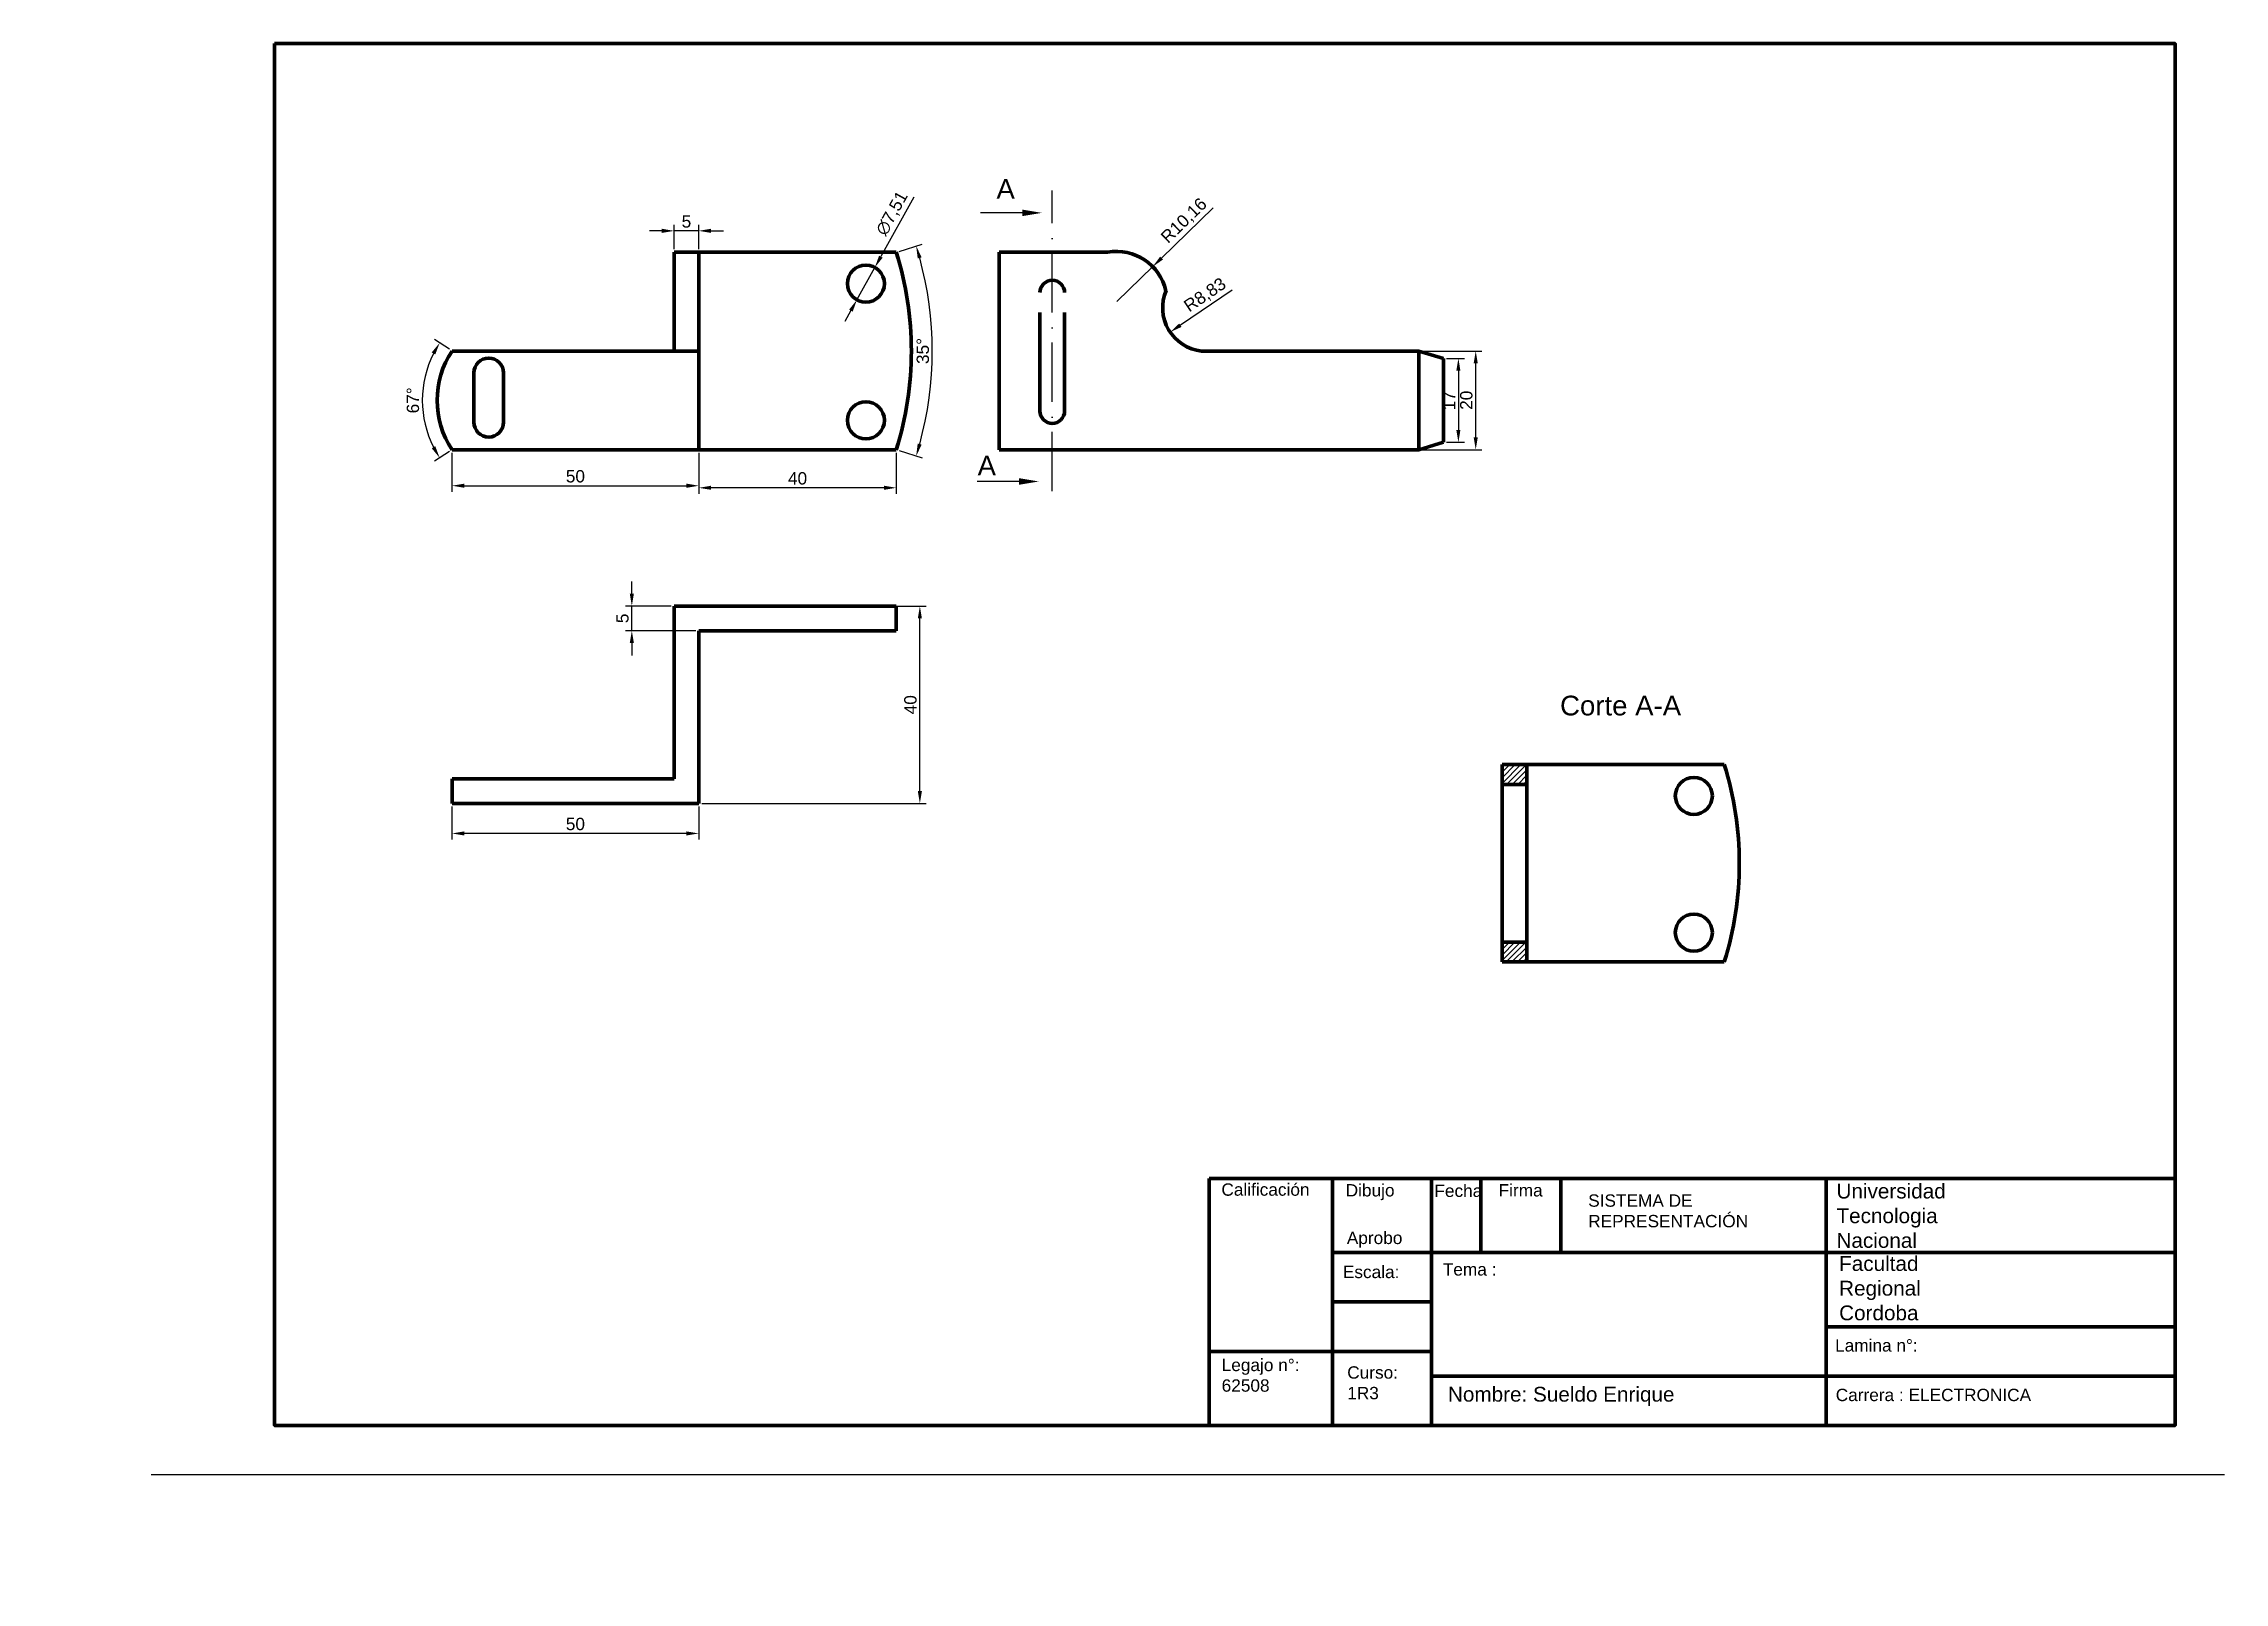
# Paper-space layout 'Presentación1' of a CAD drawing. Header units: millimetres. Extents: x -25 to 417, y -25 to 287.
import ezdxf

# ---------------------------------------------------------------- set-up
doc = ezdxf.new("R2010")
doc.units = ezdxf.units.MM
doc.linetypes.add('ACAD_ISO10W100', pattern=[18, 12, -3, 0, -3])
doc.layers.get('Defpoints').update_dxf_attribs({"linetype": 'ACAD_ISO10W100'})
doc.layers.add('contorno', color=7, linetype='Continuous', lineweight=80, plot=False)
doc.layers.add('corte', color=7, linetype='ACAD_ISO10W100', plot=False)
doc.layers.add('cotas', color=7, linetype='Continuous', plot=False)
doc.layers.add('sombreado', color=7, linetype='Continuous')
doc.styles.get("Standard").update_dxf_attribs({"font": 'arial.ttf'})
doc.dimstyles.new('ISO-25', dxfattribs={"dimtxt": 2.5, "dimasz": 2.5, "dimexe": 1.25, "dimexo": 0.625, "dimtad": 1, "dimtxsty": 'Standard', "dimcen": 2.5, "dimadec": 0, "dimazin": 0, "dimtfac": 1, "dimtmove": 0, "dimatfit": 3, "dimfxl": 1, "dimarcsym": 0})
pattern_1 = [(45, (53.7628, -13.55034), (-0.561266, 0.561266), [])]

# ---------------------------------------------------------------- blocks, each defined once
blk = doc.blocks.new('*D8')
at = {"layer": 'cotas', "color": 0, "linetype": 'ByBlock', "lineweight": -2}
for p, q in [((107.73, 203.9), (107.73, 195.56)), ((147.73, 203.9), (147.73, 195.56)), ((145.23, 196.81), (110.23, 196.81))]:
    blk.add_line(p, q, dxfattribs=at)
at = {"layer": 'cotas', "color": 0, "linetype": 'ByBlock', "lineweight": 80}
for points in [[(110.23, 197.23), (110.23, 196.4), (107.73, 196.81)], [(145.23, 197.23), (145.23, 196.4), (147.73, 196.81)]]:
    blk.add_solid(points, dxfattribs=at)
at = {"layer": 'Defpoints', "color": 0, "linetype": 'ByBlock', "lineweight": 80}
for p in [(107.73, 204.53), (147.73, 204.53), (107.73, 196.81)]:
    blk.add_point(p, dxfattribs=at)
at = {"layer": 'cotas', "color": 0, "linetype": 'ByBlock', "lineweight": 30, "insert": (127.73, 198.71), "char_height": 2.5, "attachment_point": 5}
blk.add_mtext('40', dxfattribs=at)
blk = doc.blocks.new('*D10')
at = {"layer": 'cotas', "color": 0, "linetype": 'ByBlock', "lineweight": -2}
for p, q in [((151.29, 255.68), (144.61, 243.65)), ((139.76, 234.9), (143.4, 241.47)), ((138.54, 232.72), (137.33, 230.53))]:
    blk.add_line(p, q, dxfattribs=at)
at = {"layer": 'cotas', "color": 0, "linetype": 'ByBlock', "lineweight": 80}
for points in [[(144.25, 243.85), (144.98, 243.45), (143.4, 241.47)], [(138.18, 232.92), (138.91, 232.51), (139.76, 234.9)]]:
    blk.add_solid(points, dxfattribs=at)
at = {"layer": 'Defpoints', "color": 0, "linetype": 'ByBlock', "lineweight": 80}
for p in [(143.4, 241.47), (139.76, 234.9)]:
    blk.add_point(p, dxfattribs=at)
at = {"layer": 'cotas', "color": 0, "linetype": 'ByBlock', "lineweight": 30, "insert": (146.97, 252.37), "char_height": 2.5, "attachment_point": 5, "rotation": 60.9543}
blk.add_mtext('∅7,51', dxfattribs=at)
blk = doc.blocks.new('*D11')
at = {"layer": 'cotas', "color": 0, "linetype": 'ByBlock', "lineweight": -2}
for p, q in [((57.73, 203.9), (57.73, 195.98)), ((107.73, 203.28), (107.73, 195.98)), ((60.23, 197.23), (105.23, 197.23))]:
    blk.add_line(p, q, dxfattribs=at)
at = {"layer": 'cotas', "color": 0, "linetype": 'ByBlock', "lineweight": 80}
for points in [[(60.23, 197.65), (60.23, 196.81), (57.73, 197.23)], [(105.23, 197.65), (105.23, 196.81), (107.73, 197.23)]]:
    blk.add_solid(points, dxfattribs=at)
at = {"layer": 'Defpoints', "color": 0, "linetype": 'ByBlock', "lineweight": 80}
for p in [(57.73, 204.53), (107.73, 203.9), (107.73, 197.23)]:
    blk.add_point(p, dxfattribs=at)
at = {"layer": 'cotas', "color": 0, "linetype": 'ByBlock', "lineweight": 30, "insert": (82.73, 199.13), "char_height": 2.5, "attachment_point": 5}
blk.add_mtext('50', dxfattribs=at)
blk = doc.blocks.new('*D12')
at = {"layer": 'cotas', "color": 0, "linetype": 'ByBlock', "lineweight": -2}
for p, q in [((100.23, 248.88), (97.73, 248.88)), ((102.73, 245.15), (102.73, 250.13)), ((107.73, 248.88), (102.73, 248.88)), ((107.73, 245.15), (107.73, 250.13)), ((110.23, 248.88), (112.73, 248.88))]:
    blk.add_line(p, q, dxfattribs=at)
at = {"layer": 'cotas', "color": 0, "linetype": 'ByBlock', "lineweight": 80}
for points in [[(100.23, 249.3), (100.23, 248.46), (102.73, 248.88)], [(110.23, 249.3), (110.23, 248.46), (107.73, 248.88)]]:
    blk.add_solid(points, dxfattribs=at)
at = {"layer": 'Defpoints', "color": 0, "linetype": 'ByBlock', "lineweight": 80}
for p in [(102.73, 248.88), (102.73, 244.53), (107.73, 244.53)]:
    blk.add_point(p, dxfattribs=at)
at = {"layer": 'cotas', "color": 0, "linetype": 'ByBlock', "lineweight": 30, "insert": (105.23, 250.77), "char_height": 2.5, "attachment_point": 5}
blk.add_mtext('5', dxfattribs=at)
blk = doc.blocks.new('*D15')
at = {"layer": 'cotas', "color": 0, "linetype": 'ByBlock', "lineweight": -2}
for p, q in [((57.73, 132.23), (57.73, 125.52)), ((107.73, 132.23), (107.73, 125.52)), ((105.23, 126.77), (60.23, 126.77))]:
    blk.add_line(p, q, dxfattribs=at)
at = {"layer": 'cotas', "color": 0, "linetype": 'ByBlock', "lineweight": 80}
for points in [[(60.23, 127.18), (60.23, 126.35), (57.73, 126.77)], [(105.23, 127.18), (105.23, 126.35), (107.73, 126.77)]]:
    blk.add_solid(points, dxfattribs=at)
at = {"layer": 'Defpoints', "color": 0, "linetype": 'ByBlock', "lineweight": 80}
for p in [(57.73, 132.85), (107.73, 132.85), (57.73, 126.77)]:
    blk.add_point(p, dxfattribs=at)
at = {"layer": 'cotas', "color": 0, "linetype": 'ByBlock', "lineweight": 30, "insert": (82.73, 128.67), "char_height": 2.5, "attachment_point": 5}
blk.add_mtext('50', dxfattribs=at)
blk = doc.blocks.new('*D19')
at = {"layer": 'cotas', "color": 0, "linetype": 'ByBlock', "lineweight": -2}
for p, q in [((148.33, 244.72), (152.97, 246.16)), ((148.33, 204.34), (152.97, 202.89))]:
    blk.add_line(p, q, dxfattribs=at)
blk.add_arc((83.76, 224.53), 71.26, 344.6496, 15.3504, dxfattribs=at)
at = {"layer": 'cotas', "color": 0, "linetype": 'ByBlock', "lineweight": 80}
for points in [[(152.08, 243.28), (152.88, 243.51), (151.77, 245.79)], [(152.88, 205.55), (152.08, 205.78), (151.77, 203.27)]]:
    blk.add_solid(points, dxfattribs=at)
at = {"layer": 'Defpoints', "color": 0, "linetype": 'ByBlock', "lineweight": 80}
for p in [(147.73, 244.53), (83.76, 224.53), (154.66, 217.34), (147.73, 204.53)]:
    blk.add_point(p, dxfattribs=at)
at = {"layer": 'cotas', "color": 0, "linetype": 'ByBlock', "lineweight": 35, "insert": (153.12, 224.53), "char_height": 2.5, "attachment_point": 5, "rotation": 90}
blk.add_mtext('35°', dxfattribs=at)
blk = doc.blocks.new('*D20')
at = {"layer": 'cotas', "color": 0, "linetype": 'ByBlock', "lineweight": -2}
for p, q in [((57.21, 224.87), (54.19, 226.88)), ((57.21, 204.18), (54.19, 202.18))]:
    blk.add_line(p, q, dxfattribs=at)
blk.add_arc((72.8, 214.53), 21.08, 153.2245, 206.7755, dxfattribs=at)
at = {"layer": 'cotas', "color": 0, "linetype": 'ByBlock', "lineweight": 80}
for points in [[(53.62, 224.24), (54.34, 223.82), (55.24, 226.19)], [(54.34, 205.24), (53.62, 204.82), (55.24, 202.87)]]:
    blk.add_solid(points, dxfattribs=at)
at = {"layer": 'Defpoints', "color": 0, "linetype": 'ByBlock', "lineweight": 80}
for p in [(57.73, 224.53), (52.12, 218.62), (72.8, 214.53), (57.73, 204.53)]:
    blk.add_point(p, dxfattribs=at)
at = {"layer": 'cotas', "color": 0, "linetype": 'ByBlock', "lineweight": 35, "insert": (49.82, 214.53), "char_height": 2.5, "attachment_point": 5, "rotation": 90}
blk.add_mtext('67°', dxfattribs=at)
blk = doc.blocks.new('*D21')
at = {"layer": 'cotas', "color": 0, "linetype": 'ByBlock', "lineweight": -2}
for p, q in [((254.21, 224.53), (266.37, 224.53)), ((265.12, 207.03), (265.12, 222.03)), ((254.21, 204.53), (266.37, 204.53))]:
    blk.add_line(p, q, dxfattribs=at)
at = {"layer": 'cotas', "color": 0, "linetype": 'ByBlock', "lineweight": 80}
for points in [[(264.7, 222.03), (265.54, 222.03), (265.12, 224.53)], [(264.7, 207.03), (265.54, 207.03), (265.12, 204.53)]]:
    blk.add_solid(points, dxfattribs=at)
at = {"layer": 'Defpoints', "color": 0, "linetype": 'ByBlock', "lineweight": 80}
for p in [(253.59, 224.53), (265.12, 224.53), (253.59, 204.53)]:
    blk.add_point(p, dxfattribs=at)
at = {"layer": 'cotas', "color": 0, "linetype": 'ByBlock', "lineweight": 30, "insert": (263.22, 214.55), "char_height": 2.5, "attachment_point": 5, "rotation": 90}
blk.add_mtext('20', dxfattribs=at)
blk = doc.blocks.new('*D22')
at = {"layer": 'cotas', "color": 0, "linetype": 'ByBlock', "lineweight": -2}
for p, q in [((108.36, 172.85), (153.76, 172.85)), ((152.51, 135.35), (152.51, 170.35)), ((108.36, 132.85), (153.76, 132.85))]:
    blk.add_line(p, q, dxfattribs=at)
at = {"layer": 'cotas', "color": 0, "linetype": 'ByBlock', "lineweight": 80}
for points in [[(152.1, 170.35), (152.93, 170.35), (152.51, 172.85)], [(152.1, 135.35), (152.93, 135.35), (152.51, 132.85)]]:
    blk.add_solid(points, dxfattribs=at)
at = {"layer": 'Defpoints', "color": 0, "linetype": 'ByBlock', "lineweight": 80}
for p in [(107.73, 172.85), (152.51, 172.85), (107.73, 132.85)]:
    blk.add_point(p, dxfattribs=at)
at = {"layer": 'cotas', "color": 0, "linetype": 'ByBlock', "lineweight": 35, "insert": (150.61, 152.85), "char_height": 2.5, "attachment_point": 5, "rotation": 90}
blk.add_mtext('40', dxfattribs=at)
blk = doc.blocks.new('*D23')
at = {"layer": 'cotas', "color": 0, "linetype": 'ByBlock', "lineweight": -2}
for p, q in [((94.16, 175.35), (94.16, 177.85)), ((102.11, 172.85), (92.91, 172.85)), ((94.16, 167.85), (94.16, 172.85)), ((107.11, 167.85), (92.91, 167.85)), ((94.16, 165.35), (94.16, 162.85))]:
    blk.add_line(p, q, dxfattribs=at)
at = {"layer": 'cotas', "color": 0, "linetype": 'ByBlock', "lineweight": 80}
for points in [[(93.75, 175.35), (94.58, 175.35), (94.16, 172.85)], [(93.75, 165.35), (94.58, 165.35), (94.16, 167.85)]]:
    blk.add_solid(points, dxfattribs=at)
at = {"layer": 'Defpoints', "color": 0, "linetype": 'ByBlock', "lineweight": 80}
for p in [(94.16, 172.85), (102.73, 172.85), (107.73, 167.85)]:
    blk.add_point(p, dxfattribs=at)
at = {"layer": 'cotas', "color": 0, "linetype": 'ByBlock', "lineweight": 35, "insert": (92.27, 170.35), "char_height": 2.5, "attachment_point": 5, "rotation": 90}
blk.add_mtext('5', dxfattribs=at)
blk = doc.blocks.new('*D26')
at = {"layer": 'cotas', "color": 0, "linetype": 'ByBlock', "lineweight": -2}
blk.add_line((215.75, 236.85), (205.29, 229.76), dxfattribs=at)
at = {"layer": 'cotas', "color": 0, "linetype": 'ByBlock', "lineweight": 80}
blk.add_solid([(205.05, 230.1), (205.52, 229.41), (203.22, 228.36)], dxfattribs=at)
at = {"layer": 'Defpoints', "color": 0, "linetype": 'ByBlock', "lineweight": 80}
for p in [(210.53, 233.31), (203.22, 228.36)]:
    blk.add_point(p, dxfattribs=at)
at = {"layer": 'cotas', "color": 0, "linetype": 'ByBlock', "lineweight": 30, "insert": (210.36, 235.77), "char_height": 2.5, "attachment_point": 5, "rotation": 34.131}
blk.add_mtext('R8,83', dxfattribs=at)
blk = doc.blocks.new('*D27')
at = {"layer": 'cotas', "color": 0, "linetype": 'ByBlock', "lineweight": -2}
for p, q in [((211.93, 253.53), (201.48, 243.37)), ((192.41, 234.54), (199.69, 241.62))]:
    blk.add_line(p, q, dxfattribs=at)
at = {"layer": 'cotas', "color": 0, "linetype": 'ByBlock', "lineweight": 80}
blk.add_solid([(201.19, 243.66), (201.77, 243.07), (199.69, 241.62)], dxfattribs=at)
at = {"layer": 'Defpoints', "color": 0, "linetype": 'ByBlock', "lineweight": 80}
for p in [(199.69, 241.62), (192.41, 234.54)]:
    blk.add_point(p, dxfattribs=at)
at = {"layer": 'cotas', "color": 0, "linetype": 'ByBlock', "lineweight": 30, "insert": (206.12, 250.85), "char_height": 2.5, "attachment_point": 5, "rotation": 44.2123}
blk.add_mtext('R10,16', dxfattribs=at)
blk = doc.blocks.new('*D28')
at = {"layer": 'cotas', "color": 0, "linetype": 'ByBlock', "lineweight": -2}
for p, q in [((259.21, 223.03), (262.86, 223.03)), ((261.61, 220.53), (261.61, 208.53)), ((259.21, 206.03), (262.86, 206.03))]:
    blk.add_line(p, q, dxfattribs=at)
at = {"layer": 'cotas', "color": 0, "linetype": 'ByBlock', "lineweight": 80}
for points in [[(261.19, 220.53), (262.02, 220.53), (261.61, 223.03)], [(261.19, 208.53), (262.02, 208.53), (261.61, 206.03)]]:
    blk.add_solid(points, dxfattribs=at)
at = {"layer": 'Defpoints', "color": 0, "linetype": 'ByBlock', "lineweight": 80}
for p in [(258.59, 223.03), (258.59, 206.03), (261.61, 206.03)]:
    blk.add_point(p, dxfattribs=at)
at = {"layer": 'cotas', "color": 0, "linetype": 'ByBlock', "lineweight": 30, "insert": (259.73, 214.46), "char_height": 2.5, "attachment_point": 5, "rotation": 90}
blk.add_mtext('17', dxfattribs=at)

psp = doc.layouts.new('Presentación1')

# ---------------------------------------------------------------- hatches: boundary and pattern name
at = {"linetype": 'ACAD_ISO10W100', "lineweight": 30}
h = psp.add_hatch(dxfattribs=at)
h.set_pattern_fill('ANSI31', color=256, scale=0.25, style=0)
h.set_pattern_definition(pattern_1)
h.paths.add_polyline_path([(275.463, 100.719), (275.463, 104.719), (270.463, 104.719), (270.463, 100.719)])
at = {"layer": 'sombreado', "linetype": 'ACAD_ISO10W100', "lineweight": 30}
h = psp.add_hatch(dxfattribs=at)
h.set_pattern_fill('ANSI31', color=256, scale=0.25, style=0)
h.set_pattern_definition(pattern_1)
h.paths.add_polyline_path([(275.463, 136.719), (275.463, 140.719), (270.463, 140.719), (270.463, 136.719)])

# ---------------------------------------------------------------- linework, layer by layer
at = {"lineweight": 50}
for p, q in [((21.786, 286.821), (406.786, 286.821)), ((21.786, 6.821), (21.786, 286.821)), ((406.786, 286.821), (406.786, 6.821)), ((406.786, 6.821), (21.786, 6.821))]:
    psp.add_line(p, q, dxfattribs=at)
at = {"lineweight": 100}
psp.add_line((406.786, 56.821), (211.139, 56.821), dxfattribs=at)
psp.add_line((416.786, -3.179), (-3.214, -3.179))
at = {"layer": 'contorno', "linetype": 'ByBlock', "lineweight": 80}
for p, q in [((102.734, 224.529), (102.734, 244.529)), ((102.734, 244.529), (107.734, 244.529)), ((107.734, 224.529), (107.734, 244.529)), ((107.734, 244.529), (147.734, 244.529)), ((168.588, 244.529), (168.588, 204.529)), ((168.588, 244.529), (190.554, 244.529)), ((176.834, 212.363), (176.834, 232.363)), ((181.834, 212.363), (181.834, 232.363)), ((107.734, 224.529), (57.734, 224.529)), ((107.734, 204.529), (107.734, 224.529)), ((253.588, 224.529), (209.588, 224.529)), ((253.588, 204.529), (253.588, 224.529)), ((258.588, 223.029), (253.588, 224.529)), ((258.588, 206.029), (258.588, 223.029)), ((62.168, 210.097), (62.168, 220.097)), ((68.168, 210.097), (68.168, 220.097)), ((107.734, 204.529), (57.734, 204.529)), ((107.734, 204.529), (147.734, 204.529)), ((168.588, 204.529), (253.588, 204.529)), ((258.588, 206.029), (253.588, 204.529)), ((102.734, 137.853), (102.734, 172.853)), ((102.734, 172.853), (108.359, 172.853)), ((107.734, 172.853), (147.734, 172.853)), ((147.734, 167.853), (147.734, 172.853)), ((107.734, 132.853), (107.734, 167.853)), ((147.734, 167.853), (107.734, 167.853)), ((57.734, 132.853), (57.734, 137.853)), ((57.734, 137.853), (102.734, 137.853)), ((270.463, 120.719), (270.463, 140.719)), ((270.463, 140.719), (275.463, 140.719)), ((275.463, 120.719), (275.463, 140.719)), ((275.463, 140.719), (315.463, 140.719)), ((57.734, 132.853), (107.734, 132.853)), ((270.463, 136.719), (275.463, 136.719)), ((270.463, 100.719), (270.463, 120.719)), ((275.463, 100.719), (275.463, 120.719)), ((270.463, 104.719), (275.463, 104.719)), ((270.463, 100.719), (315.463, 100.719))]:
    psp.add_line(p, q, dxfattribs=at)
at = {"layer": 'contorno', "linetype": 'ACAD_ISO10W100', "lineweight": 30}
psp.add_line((270.463, 100.719), (270.463, 100.719), dxfattribs=at)
at = {"layer": 'contorno', "linetype": 'ByBlock', "lineweight": 80}
for centre in [(141.578, 238.184), (141.578, 210.482), (309.307, 134.374), (309.307, 106.672)]:
    psp.add_circle(centre, 3.755, dxfattribs=at)
for centre, radius, start, end in [((83.76, 224.529), 67.028, 342.63944, 17.36056), ((192.405, 234.537), 10.162, 12.43554, 100.49457), ((179.334, 236.363), 2.5, 0, 180), ((210.53, 233.313), 8.835, 156.79689, 263.87911), ((72.8, 214.529), 18.083, 146.42599, 213.57401), ((65.168, 220.097), 3, 0, 180), ((179.334, 212.363), 2.5, 180, 0), ((65.168, 210.097), 3, 180, 0), ((251.489, 120.719), 67.028, 342.63944, 17.36056)]:
    psp.add_arc(centre, radius, start, end, dxfattribs=at)
at = {"layer": 'corte', "linetype": 'ACAD_ISO10W100', "lineweight": 30}
psp.add_line((179.334, 196.15), (179.334, 257.077), dxfattribs=at)
at = {"layer": 'corte', "linetype": 'ByBlock', "lineweight": -2}
for points in [[(173.241, 252.521), (164.765, 252.521)], [(172.602, 198.092), (164.125, 198.092)]]:
    psp.add_lwpolyline(points, dxfattribs=at)
at = {"layer": 'corte', "linetype": 'ACAD_ISO10W100', "lineweight": 30}
for points in [[(173.241, 253.187), (177.241, 252.521), (173.241, 251.854)], [(172.602, 198.758), (176.602, 198.092), (172.602, 197.425)]]:
    psp.add_solid(points, dxfattribs=at)
at = {"layer": 'Defpoints', "linetype": 'ByBlock', "lineweight": 100}
for p, q in [((211.139, 56.821), (211.139, 6.821)), ((211.139, 56.821), (211.139, 41.821)), ((236.139, 56.821), (236.139, 6.821)), ((256.139, 6.821), (256.139, 56.821)), ((266.139, 41.821), (266.139, 56.821)), ((266.139, 56.821), (282.354, 56.821)), ((282.354, 56.821), (282.354, 41.821)), ((336.139, 56.821), (336.139, 6.821)), ((236.139, 41.821), (406.786, 41.821)), ((236.139, 41.821), (236.139, 31.821)), ((256.139, 41.821), (266.139, 41.821)), ((236.139, 31.821), (256.139, 31.821)), ((336.139, 16.821), (336.139, 26.821)), ((336.139, 26.821), (406.786, 26.821)), ((211.139, 21.821), (256.139, 21.821)), ((256.139, 6.821), (256.139, 16.821)), ((256.139, 16.821), (406.786, 16.821))]:
    psp.add_line(p, q, dxfattribs=at)
at = {"layer": 'Defpoints', "linetype": 'ByBlock', "lineweight": 50}
for p, q in [((211.139, 6.821), (211.139, 21.821)), ((256.139, 21.821), (256.139, 21.821)), ((256.139, 21.821), (256.139, 6.821))]:
    psp.add_line(p, q, dxfattribs=at)
psp.add_lwpolyline([(21.786, 286.821), (406.786, 286.821), (406.786, 6.821), (21.786, 6.821), (21.786, 286.821)], close=True, dxfattribs=at)
at = {"layer": 'Defpoints', "linetype": 'ByBlock', "lineweight": 100}
psp.add_lwpolyline([(21.786, 286.821), (406.786, 286.821), (406.786, 6.821), (21.786, 6.821), (21.786, 286.821)], close=True, dxfattribs=at)
at = {"layer": 'Defpoints', "linetype": 'ByBlock', "lineweight": 80}
psp.add_arc((0, 0), 25, 0, 0, dxfattribs=at)

# ---------------------------------------------------------------- texts
at = {"layer": 'corte', "linetype": 'ACAD_ISO10W100', "lineweight": 30, "char_height": 4, "attachment_point": 1}
for s, width, insert in [('A', 5.20928, (168.032, 259.368)), ('A', 5.20928, (164.208, 203.312)), ('Corte A-A', 101.34522, (282.204, 154.685))]:
    psp.add_mtext_dynamic_manual_height_columns(s, width=width, gutter_width=12.5, heights=[0], dxfattribs=dict(at, insert=insert))
at = {"layer": 'Defpoints', "linetype": 'ByBlock', "lineweight": 100}
note = psp.add_mtext_dynamic_manual_height_columns('\\pi-5,l5;\\P', width=32.01698, gutter_width=12.5, heights=[2.585, 0], dxfattribs=dict(at, insert=(211.139, 56.821), char_height=2.5, attachment_point=1))
for column, words in zip(note.columns.linked_columns, ['\\pi-5,l5,t15;']):
    column.text = words
at = {"layer": 'Defpoints', "linetype": 'ByBlock', "lineweight": 100, "attachment_point": 1}
for s, width, heights, insert, char_height in [('Calificación', 25.53893, [14.034], (213.598, 55.855), 2.5), ('Fecha', 10, [0], (256.746, 55.609), 2.5), ('  Firma', 16.21503, [0], (267.821, 55.702), 2.5), ('SISTEMA DE \\PREPRESENTACIÓN', 53.78497, [7.383], (287.902, 53.625), 2.5), ('Universidad \\PTecnologia\\PNacional', 70.64728, [0], (338.204, 55.798), 3), ('\\P\\P    Aprobo', 20, [16.855], (235.127, 54.397), 2.5), ('Facultad \\PRegional \\PCordoba ', 31.3645, [0], (338.74, 41.115), 3), ('Escala:', 20, [0], (238.206, 39.159), 2.5), ('Tema :', 16.94463, [0], (258.451, 39.68), 2.5), ('Lamina n°:', 18.6119, [0], (337.923, 24.28), 2.5), ('Legajo n°:\\P62508', 25, [0], (213.651, 20.312), 2.5), ('Curso: \\P1R3', 20, [0], (239.09, 18.789), 2.5), ('Nombre: Sueldo Enrique', 80, [0], (259.496, 14.631), 3), ('Carrera : ELECTRONICA', 70.64728, [0], (338.052, 14.234), 2.5)]:
    psp.add_mtext_dynamic_manual_height_columns(s, width=width, gutter_width=12.5, heights=heights, dxfattribs=dict(at, insert=insert, char_height=char_height))
at = {"layer": 'Defpoints', "linetype": 'ByBlock', "lineweight": 100}
note = psp.add_mtext_dynamic_manual_height_columns('  Dibujo   ', width=20, gutter_width=12.5, heights=[4.49, 0], dxfattribs=dict(at, insert=(236.837, 55.706), char_height=2.5, attachment_point=1))
for column, words in zip(note.columns.linked_columns, ['^I\\P\\P']):
    column.text = words

# ---------------------------------------------------------------- dimensions: what is measured, and where the dimension line sits
at = {"layer": 'cotas', "linetype": 'ByBlock', "lineweight": 30}
dim = psp.add_diameter_dim_2p(p1=(139.755, 234.902), p2=(143.401, 241.467), dimstyle='ISO-25', dxfattribs=at)
dim.commit()
dim.dimension.update_dxf_attribs({"geometry": '*D10', "text_midpoint": (148.87, 251.315), "dimtype": 163})
for base, p1, p2, picture, middle in [((102.734, 248.878), (107.734, 244.529), (102.734, 244.529), '*D12', (105.234, 250.775)), ((107.734, 197.23), (57.734, 204.529), (107.734, 203.904), '*D11', (82.734, 199.132)), ((107.734, 196.814), (147.734, 204.529), (107.734, 204.529), '*D8', (127.734, 198.715)), ((57.734, 126.765), (107.734, 132.853), (57.734, 132.853), '*D15', (82.734, 128.667))]:
    dim = psp.add_linear_dim(base=base, p1=p1, p2=p2, dimstyle='ISO-25', dxfattribs=at)
    dim.commit()
    dim.dimension.update_dxf_attribs({"geometry": picture, "text_midpoint": middle})
dim = psp.add_radius_dim(center=(192.405, 234.537), mpoint=(199.689, 241.623), dimstyle='ISO-25', dxfattribs=at)
dim.commit()
dim.dimension.update_dxf_attribs({"geometry": '*D27', "text_midpoint": (206.118, 250.845)})
at = {"layer": 'cotas', "linetype": 'ByBlock', "lineweight": 35}
for base, center, p1, p2, picture, middle in [((154.658, 217.344), (83.76, 224.529), (147.734, 204.529), (147.734, 244.529), '*D19', (153.119, 224.529)), ((52.12, 218.621), (72.8, 214.529), (57.734, 224.529), (57.734, 204.529), '*D20', (49.818, 214.529))]:
    dim = psp.add_angular_dim_3p(base=base, center=center, p1=p1, p2=p2, dimstyle='ISO-25', dxfattribs=at)
    dim.commit()
    dim.dimension.update_dxf_attribs({"geometry": picture, "text_midpoint": middle})
at = {"layer": 'cotas', "linetype": 'ByBlock', "lineweight": 30}
dim = psp.add_radius_dim(center=(210.53, 233.313), mpoint=(203.217, 228.356), dimstyle='ISO-25', dxfattribs=at)
dim.commit()
dim.dimension.update_dxf_attribs({"geometry": '*D26', "text_midpoint": (211.551, 234.005), "dimtype": 164})
for base, p1, p2, picture, middle in [((265.12, 224.529), (253.588, 204.529), (253.588, 224.529), '*D21', (265.12, 214.551)), ((261.607, 206.029), (258.588, 223.029), (258.588, 206.029), '*D28', (261.607, 214.465))]:
    dim = psp.add_linear_dim(base=base, p1=p1, p2=p2, angle=90, dimstyle='ISO-25', dxfattribs=at)
    dim.commit()
    dim.dimension.update_dxf_attribs({"geometry": picture, "text_midpoint": middle, "dimtype": 160})
at = {"layer": 'cotas', "linetype": 'ByBlock', "lineweight": 35}
for base, p1, p2, picture, middle in [((94.163, 172.853), (107.734, 167.853), (102.734, 172.853), '*D23', (92.267, 170.353)), ((152.514, 172.853), (107.734, 132.853), (107.734, 172.853), '*D22', (150.612, 152.853))]:
    dim = psp.add_linear_dim(base=base, p1=p1, p2=p2, angle=90, dimstyle='ISO-25', dxfattribs=at)
    dim.commit()
    dim.dimension.update_dxf_attribs({"geometry": picture, "text_midpoint": middle})

# ---------------------------------------------------------------- viewports
at = {"layer": 'Defpoints', "linetype": 'ByBlock', "lineweight": 50}
vp = psp.add_viewport(center=(214.286, 146.821), size=(385, 280), view_center_point=(758.305, 524.723), view_height=1219.54965, dxfattribs=at)
vp.dxf.flags = 0x10000  # cut along an outline
vp.dxf.clipping_boundary_handle = psp.add_lwpolyline([(21.786, 286.821), (406.786, 286.821), (406.786, 6.821), (21.786, 6.821), (21.786, 286.821)], format="xyb", close=True, dxfattribs={"invisible": 1}).dxf.handle
at = {"layer": 'Defpoints', "linetype": 'ByBlock', "lineweight": 100}
vp = psp.add_viewport(center=(214.286, 146.821), size=(385, 280), view_center_point=(210, 148.5), view_height=308.04314, status=3, dxfattribs=at)
vp.dxf.flags = 0x10000  # cut along an outline
vp.dxf.clipping_boundary_handle = psp.add_lwpolyline([(21.786, 286.821), (406.786, 286.821), (406.786, 6.821), (21.786, 6.821), (21.786, 286.821)], format="xyb", close=True, dxfattribs={"invisible": 1}).dxf.handle

doc.saveas('drawing.dxf')
